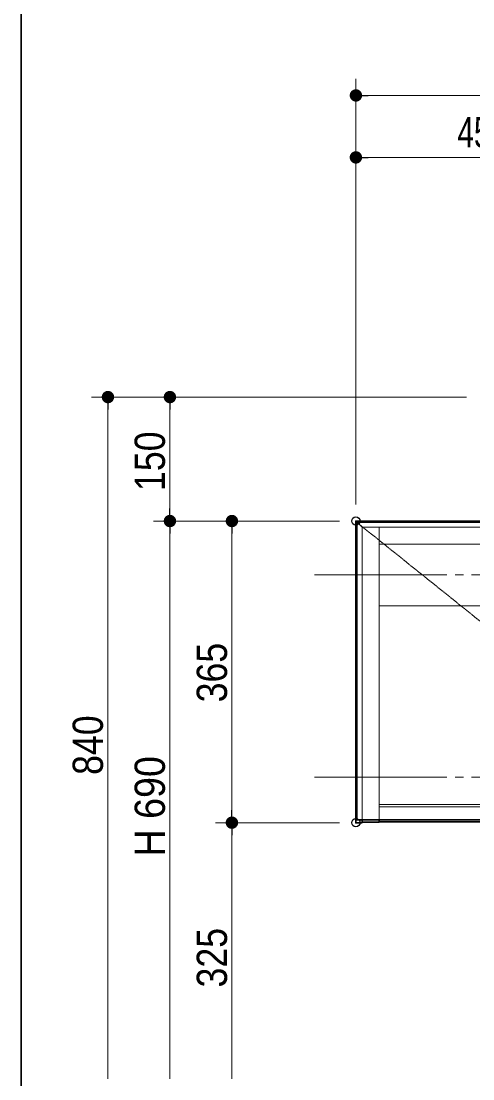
# Model space of a CAD drawing. Units: millimetres, scale not verified. Extents: x -6062 to 6062, y -3045 to 3045.
# Drawn here: x -368 to 179, y -2055 to -775 of the extents above; entities that cross this region are included whole.
import ezdxf
from ezdxf.enums import TextEntityAlignment as Align

# ---------------------------------------------------------------- set-up
doc = ezdxf.new("R2010")
doc.units = ezdxf.units.MM
doc.header["$LTSCALE"] = 20
doc.header["$PDMODE"] = 32
doc.header["$PDSIZE"] = 10
doc.linetypes.add('USER1', pattern=[1.11, 0.71, -0.4])
doc.linetypes.add('USER3', pattern=[10.5, 8, -0.5, 0.5, -0.5, 0.5, -0.5])
for name, color, linetype, lineweight in [('0-0_5ボウル・キャビネット', 7, 'Continuous', 15), ('0-3_1図面枠', 7, 'Continuous', 20), ('0-5_0', 7, 'Continuous', 25), ('0-7_2寸法-1', 7, 'Continuous', 15)]:
    doc.layers.add(name, color=color, linetype=linetype, lineweight=lineweight)
doc.layers.add('0-6_Defpoints', color=7, linetype='Continuous')
doc.styles.add('ＭＳ Ｐゴシック', font='')
doc.styles.get('ＭＳ Ｐゴシック').set_extended_font_data('MS PGothic')

# ---------------------------------------------------------------- blocks, each defined once
blk = doc.blocks.new('グループ-33')
at = {"layer": '0-3_1図面枠', "lineweight": 30}
blk.add_line((28400, 41000), (28400, -48600), dxfattribs=at)
blk = doc.blocks.new('_Dot')
at = {"layer": '0-5_0'}
blk.add_line((-10, 0), (-20, 0), dxfattribs=at)
for points in [[(0, 0), (-10, 0), (-9.92, 1.25)], [(0, 0), (-9.92, -1.25), (-10, 0)], [(0, 0), (-9.92, 1.25), (-9.69, 2.49)], [(0, 0), (-9.69, -2.49), (-9.92, -1.25)], [(0, 0), (-9.69, 2.49), (-9.3, 3.68)], [(0, 0), (-9.3, -3.68), (-9.69, -2.49)], [(0, 0), (-9.3, 3.68), (-8.76, 4.82)], [(0, 0), (-8.76, -4.82), (-9.3, -3.68)], [(0, 0), (-8.76, 4.82), (-8.09, 5.88)], [(0, 0), (-8.09, -5.88), (-8.76, -4.82)], [(0, 0), (-8.09, 5.88), (-7.29, 6.85)], [(0, 0), (-7.29, -6.85), (-8.09, -5.88)], [(0, 0), (-7.29, 6.85), (-6.37, 7.71)], [(0, 0), (-6.37, -7.71), (-7.29, -6.85)], [(0, 0), (-6.37, 7.71), (-5.36, 8.44)], [(0, 0), (-5.36, -8.44), (-6.37, -7.71)], [(0, 0), (-5.36, 8.44), (-4.26, 9.05)], [(0, 0), (-4.26, -9.05), (-5.36, -8.44)], [(0, 0), (-4.26, 9.05), (-3.09, 9.51)], [(0, 0), (-3.09, -9.51), (-4.26, -9.05)], [(0, 0), (-3.09, 9.51), (-1.87, 9.82)], [(0, 0), (-1.87, -9.82), (-3.09, -9.51)], [(0, 0), (-1.87, 9.82), (-0.63, 9.98)], [(0, 0), (-0.63, -9.98), (-1.87, -9.82)], [(0, 0), (-0.63, 9.98), (0.63, 9.98)], [(0, 0), (0.63, -9.98), (-0.63, -9.98)], [(0, 0), (0.63, 9.98), (1.87, 9.82)], [(0, 0), (1.87, 9.82), (3.09, 9.51)], [(0, 0), (3.09, 9.51), (4.26, 9.05)], [(0, 0), (4.26, 9.05), (5.36, 8.44)], [(0, 0), (5.36, 8.44), (6.37, 7.71)], [(0, 0), (6.37, 7.71), (7.29, 6.85)], [(0, 0), (7.29, 6.85), (8.09, 5.88)], [(0, 0), (8.09, 5.88), (8.76, 4.82)], [(0, 0), (8.76, 4.82), (9.3, 3.68)], [(0, 0), (9.3, 3.68), (9.69, 2.49)], [(0, 0), (9.69, 2.49), (9.92, 1.25)], [(0, 0), (9.92, 1.25), (10, 0)], [(0, 0), (1.87, -9.82), (0.63, -9.98)], [(0, 0), (3.09, -9.51), (1.87, -9.82)], [(0, 0), (4.26, -9.05), (3.09, -9.51)], [(0, 0), (5.36, -8.44), (4.26, -9.05)], [(0, 0), (6.37, -7.71), (5.36, -8.44)], [(0, 0), (7.29, -6.85), (6.37, -7.71)], [(0, 0), (8.09, -5.88), (7.29, -6.85)], [(0, 0), (8.76, -4.82), (8.09, -5.88)], [(0, 0), (9.3, -3.68), (8.76, -4.82)], [(0, 0), (9.69, -2.49), (9.3, -3.68)], [(0, 0), (9.92, -1.25), (9.69, -2.49)], [(0, 0), (10, 0), (9.92, -1.25)]]:
    blk.add_solid(points, dxfattribs=at)
blk = doc.blocks.new('グループ-49')
at = {"layer": '0-0_5ボウル・キャビネット', "lineweight": 30}
for points in [[(36530, -27630), (36500, -27600), (54500, -27600), (54470, -27630)], [(36530, -27630), (36500, -27600), (36500, -34900), (36650, -34900), (36650, -34830)], [(54470, -27630), (54500, -27600), (54500, -34900), (54350, -34900), (54350, -34830)]]:
    blk.add_lwpolyline(points, dxfattribs=at)
at = {"layer": '0-0_5ボウル・キャビネット', "linetype": 'USER1'}
for points in [[(36530, -27630), (36650, -27750), (54350, -27750), (54470, -27630)], [(36650, -34830), (36650, -27750), (36530, -27630)], [(54350, -34830), (54350, -27750), (54470, -27630)]]:
    blk.add_lwpolyline(points, dxfattribs=at)
blk = doc.blocks.new('グループ-50')
at = {"layer": '0-0_5ボウル・キャビネット', "linetype": 'USER1'}
for p, q in [((37060, -34830), (37060, -27750)), ((53940, -34830), (53940, -27750))]:
    blk.add_line(p, q, dxfattribs=at)
at = {"layer": '0-0_5ボウル・キャビネット', "lineweight": 30}
for points in [[(36650, -34890), (37060, -34890), (37060, -34830)], [(54350, -34890), (53940, -34890), (53940, -34830)]]:
    blk.add_lwpolyline(points, dxfattribs=at)
blk = doc.blocks.new('グループ-51')
at = {"layer": '0-0_5ボウル・キャビネット', "linetype": 'USER1'}
blk.add_line((45586, -28376), (45414, -28376), dxfattribs=at)
for points in [[(45938.4, -28488), (46135, -28210), (46135, -28160), (44865, -28160), (44865, -28210), (45061.6, -28488)], [(45380, -28266.3), (45380, -28160), (45060, -28160), (45060, -28266.3)], [(45135.1, -28446), (45170, -28446), (45170, -28306), (45135.1, -28306)], [(45304.9, -28446), (45270, -28446), (45270, -28306), (45304.9, -28306)], [(45620, -28266.3), (45620, -28160), (45940, -28160), (45940, -28266.3)], [(45695.1, -28446), (45730, -28446), (45730, -28306), (45695.1, -28306)], [(45864.9, -28446), (45830, -28446), (45830, -28306), (45864.9, -28306)]]:
    blk.add_lwpolyline(points, dxfattribs=at)
for centre, radius in [((45220, -28376), 194), ((45220, -28376), 142), ((45220, -28376), 110), ((45780, -28376), 194), ((45780, -28376), 142), ((45780, -28376), 110)]:
    blk.add_circle(centre, radius, dxfattribs=at)
blk = doc.blocks.new('グループ-52')
at = {"layer": '0-0_5ボウル・キャビネット', "linetype": 'USER1'}
for p, q in [((53940, -28160), (37060, -28160)), ((37060, -29650), (53940, -29650))]:
    blk.add_line(p, q, dxfattribs=at)
at = {"layer": '0-0_5ボウル・キャビネット', "lineweight": 30}
blk.add_line((37060, -34880), (53940, -34880), dxfattribs=at)
at = {"layer": '0-0_5ボウル・キャビネット', "linetype": 'USER3'}
blk.add_lwpolyline([(36520, -27630), (45500, -34830), (54480, -27630)], dxfattribs=at)
at = {"layer": '0-0_5ボウル・キャビネット', "lineweight": 30}
blk.add_lwpolyline([(36520, -27630), (54480, -27630), (54480, -34830), (36520, -34830)], close=True, dxfattribs=at)
at = {"layer": '0-0_5ボウル・キャビネット', "linetype": 'USER1'}
blk.add_lwpolyline([(37060, -34460), (53940, -34460), (53940, -34520), (37060, -34520)], close=True, dxfattribs=at)
at = {"layer": '0-0_5ボウル・キャビネット'}
for name in ['グループ-49', 'グループ-50', 'グループ-51']:
    blk.add_blockref(name, (0, 0), dxfattribs=at)

msp = doc.modelspace()

# ---------------------------------------------------------------- linework, layer by layer
at = {"layer": '0-0_5ボウル・キャビネット', "linetype": 'USER3'}
for p, q in [((987.5, -1445), (-12.5, -1445)), ((987.5, -1690), (-12.5, -1690))]:
    msp.add_line(p, q, dxfattribs=at)
at = {"layer": '0-6_Defpoints'}
for p in [(37.5, -865), (37.5, -940), (-262.5, -1230), (-187.5, -1230), (-187.5, -1380), (-112.5, -1380), (37.5, -1380), (37.5, -1380), (-112.5, -1745), (37.5, -1745), (37.5, -1745)]:
    msp.add_point(p, dxfattribs=at)
at = {"layer": '0-7_2寸法-1'}
for p, q in [((37.5, -920), (37.5, -845)), ((922.49, -865), (52.51, -865)), ((37.5, -1360), (37.5, -920)), ((52.51, -940), (472.49, -940)), ((-207.5, -1230), (-282.5, -1230)), ((171.5, -1230), (-207.5, -1230)), ((-262.5, -2054.99), (-262.5, -1245.01)), ((-187.5, -1245.01), (-187.5, -1364.99)), ((-132.5, -1380), (-207.5, -1380)), ((-132.5, -1380), (-207.5, -1380)), ((17.5, -1380), (-132.5, -1380)), ((-187.5, -2054.99), (-187.5, -1395.01)), ((-112.5, -1729.99), (-112.5, -1395.01)), ((17.5, -1745), (-132.5, -1745)), ((17.5, -1745), (-132.5, -1745)), ((-112.5, -2054.99), (-112.5, -1760.01))]:
    msp.add_line(p, q, dxfattribs=at)

# ---------------------------------------------------------------- block references
at = {"layer": '0-0_5ボウル・キャビネット', "xscale": 0.05, "yscale": 0.05}
msp.add_blockref('グループ-52', (-1787.5, 0), dxfattribs=at)
at = {"layer": '0-3_1図面枠', "xscale": 0.05, "yscale": 0.05}
msp.add_blockref('グループ-33', (-1787.5, 0), dxfattribs=at)
at = {"layer": '0-7_2寸法-1', "xscale": 0.7503418, "yscale": 0.7503418}
for p, rotation in [((37.5, -865), 180), ((37.5, -940), 180), ((-262.5, -1230), 90), ((-187.5, -1230), 90), ((-187.5, -1380), 270), ((-187.5, -1380), 90), ((-112.5, -1380), 90), ((-112.5, -1745), 270), ((-112.5, -1745), 90)]:
    msp.add_blockref('_Dot', p, dxfattribs=dict(at, rotation=rotation))

# ---------------------------------------------------------------- texts
at = {"layer": '0-7_2寸法-1', "style": 'ＭＳ Ｐゴシック', "width": 0.75}
msp.add_text('450 （375）', height=36.66, dxfattribs=at).set_placement((160.29, -938.81), align=Align.BOTTOM_LEFT)
at = {"layer": '0-7_2寸法-1', "style": 'ＭＳ Ｐゴシック'}
for s, width, p in [('150', 0.9, (-182.54, -1343.61)), ('365', 0.9, (-107.44, -1599.39)), ('840', 0.9, (-257.54, -1687.18)), ('H 690', 0.95, (-182.54, -1785.99)), ('325', 0.9, (-107.44, -1944.39))]:
    msp.add_text(s, height=36.66, rotation=90, dxfattribs=dict(at, width=width)).set_placement(p, align=Align.BOTTOM_LEFT)

doc.saveas('drawing.dxf')
